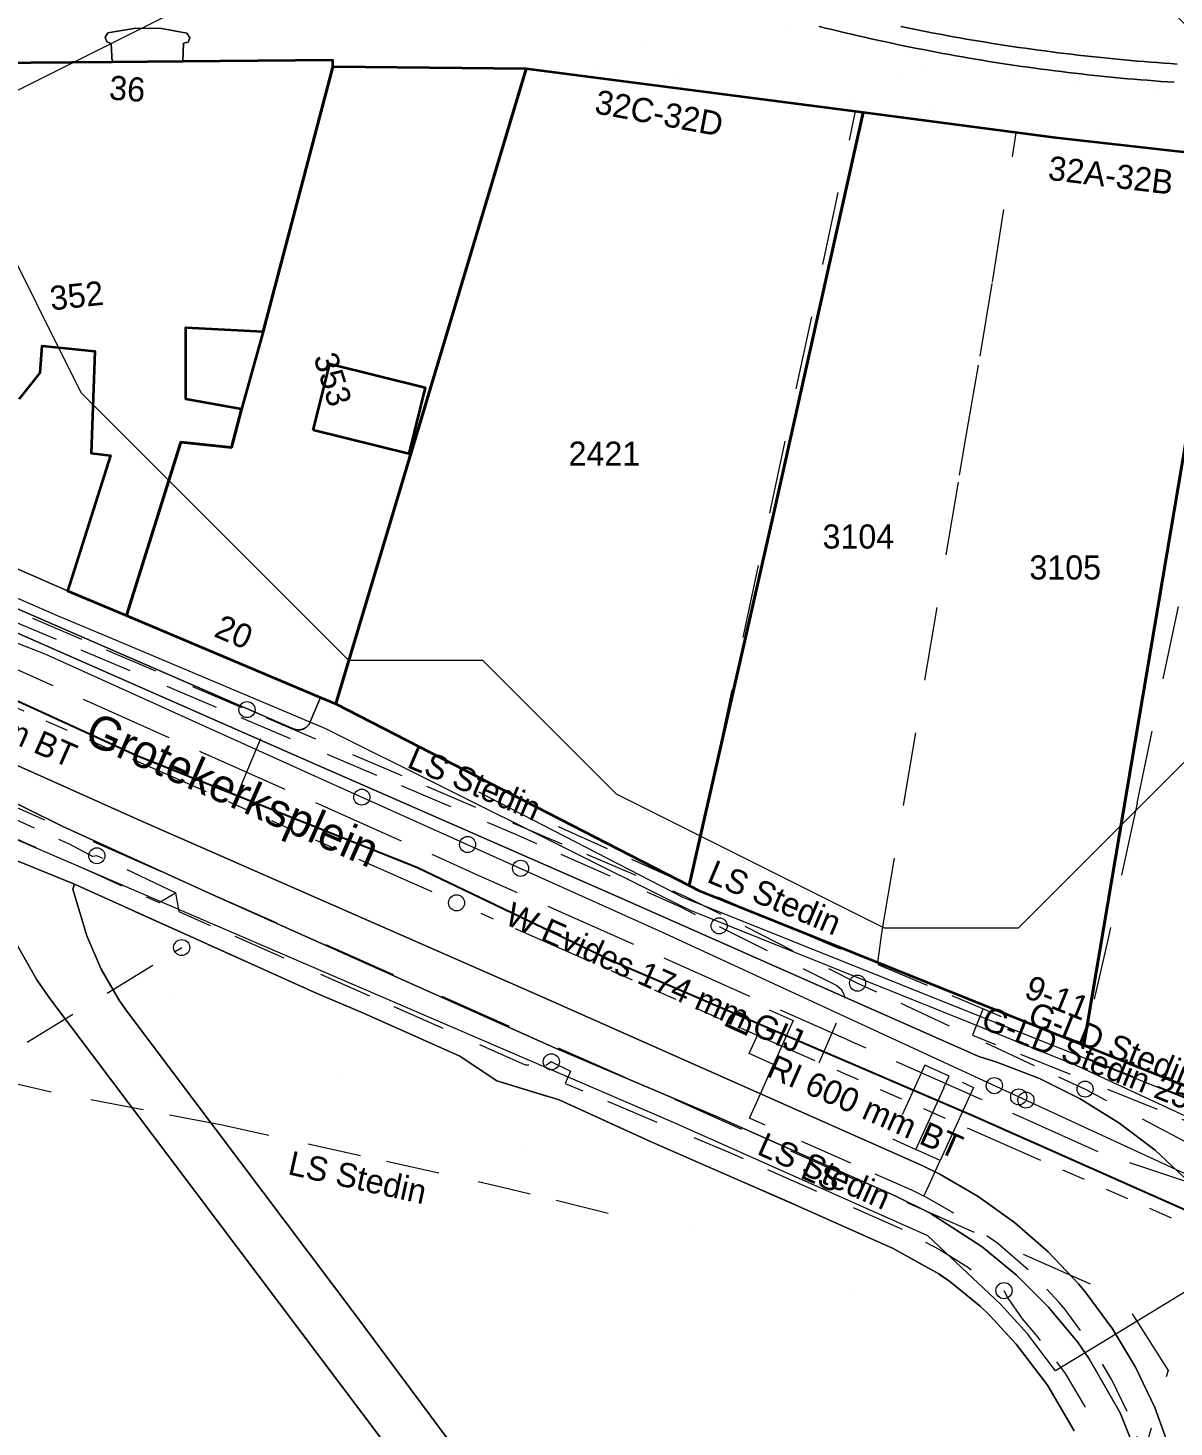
# Model space of a CAD drawing. Header units: metres. Extents: x 0 to 105485, y 0 to 425721.
# Drawn here: x 104915.5 to 104958.3, y 425333.9 to 425386.1 of the extents above; entities that cross this region are included whole.
import ezdxf
from ezdxf.enums import TextEntityAlignment as Align

# ---------------------------------------------------------------- set-up
doc = ezdxf.new("R2010")
doc.units = ezdxf.units.M
doc.header["$MEASUREMENT"] = 0
for name, pattern in [('IE-TERREINAFSCHEIDING_KUNSTMATIG-SO', [11, 4, -1, 4, -2]), ('KG-PERCEEL-SO', [19, 5.5, -4, 5.5, -4]), ('KL-GAS_LD-SO', [13, 4, -2, 4, -3]), ('KL-LS-SO', [13, 4, -2, 4, -3]), ('KL-TELECOM-SO', [9, 7, -2]), ('KL-WATER-SO', [9.5, 7, -2.5]), ('RI-GWA-SO', [18.45, 6, -1.8, 1.75, -1.8, 1.75, -1.8, 1.75, -1.8])]:
    doc.linetypes.add(name, pattern=pattern)
for name, color, linetype, lineweight in [('B-OI-KL-DATA_HULPSTUK-S', 90, 'Continuous', 18), ('B-OI-KL-DATA_MANTELBUIS-G', 90, 'Continuous', 18), ('B-OI-KL-DATA_TELECOM-G', 90, 'KL-TELECOM-SO', 18), ('B-OI-KL-DATA_TELECOM-T', 90, 'KL-TELECOM-SO', 18), ('B-OI-KL-ET_HULPSTUK-S', 10, 'Continuous', 18), ('B-OI-KL-ET_LS-G', 190, 'KL-LS-SO', 18), ('B-OI-KL-ET_LS-T', 190, 'KL-LS-SO', 18), ('B-OI-KL-GAS_LD-G', 50, 'KL-GAS_LD-SO', 18), ('B-OI-KL-GAS_LD-T', 50, 'KL-GAS_LD-SO', 18), ('B-OI-KL-WATER_TRANSPORTLEIDING-G', 170, 'KL-WATER-SO', 18), ('B-OI-KL-WATER_TRANSPORTLEIDING-T', 170, 'KL-WATER-SO', 18), ('B-OI-RI-GWA_RIOOLLEIDING-G', 30, 'RI-GWA-SO', 18), ('B-OI-RI-GWA_RIOOLLEIDING-T', 30, 'RI-GWA-SO', 18), ('B-OI-RI-GWA_RIOOLPUT-S', 30, 'Continuous', 18), ('B-XX-GR-BOOM-G', 90, 'Continuous', 13), ('B-XX-GR-GROENVOORZIENING-G', 80, 'Continuous', 18), ('B-XX-IE-MEUBILAIR-G', 7, 'Continuous', 18), ('B-XX-IE-TERREINAFSCHEIDING_KUNSTMATIG_HEKWERK-G', 20, 'IE-TERREINAFSCHEIDING_KUNSTMATIG-SO', 18), ('B-XX-KG-GRENS_PERCEEL-G', 150, 'KG-PERCEEL-SO', 18), ('B-XX-KG-GRENS_PERCEEL-T', 150, 'KG-PERCEEL-SO', 18), ('B-XX-OG-BEBOUWING-G', 7, 'Continuous', 35), ('B-XX-OG-BEBOUWING_HUISNUMMER-T', 7, 'Continuous', 18), ('B-XX-OG-BEBOUWING_STRAATNAAM-T', 7, 'Continuous', 18), ('B-XX-OG-GRENS-G', 7, 'Continuous', 18), ('B-XX-OG-TERREIN_ERF-G', 7, 'Continuous', 18), ('B-XX-VH-GESLOTENVERHARDING_BETON-G', 10, 'Continuous', 18), ('B-XX-VH-OPENVERHARDING-G', 90, 'Continuous', 18), ('B-XX-VH-OPENVERHARDING_BETONSTRAATSTEEN-G', 90, 'Continuous', 18), ('B-XX-VH-OPENVERHARDING_SIERBESTRATING-G', 90, 'Continuous', 18), ('B-XX-VH-OPENVERHARDING_STRAATBAKSTEEN-G', 90, 'Continuous', 18)]:
    doc.layers.add(name, color=color, linetype=linetype, lineweight=lineweight)
doc.layers.add('GIS-WEGVAKKEN', color=2, linetype='Continuous')

msp = doc.modelspace()

# ---------------------------------------------------------------- linework, layer by layer
at = {"layer": 'B-OI-KL-DATA_HULPSTUK-S'}
for centre in [(104927.98, 425357.39), (104931.93, 425355.62), (104933.91, 425354.73), (104951.61, 425346.61), (104952.52, 425346.19), (104952.79, 425346.07)]:
    msp.add_circle(centre, 0.3, dxfattribs=at)
at = {"layer": 'B-OI-KL-DATA_MANTELBUIS-G', "ltscale": 0.5, "flags": 128}
for points in [[(104899.33, 425371.72), (104900.98, 425371), (104906.94, 425368.4), (104916.6, 425364.18), (104918.8, 425363.25), (104926.62, 425359.95), (104939.84, 425353.37), (104940.24, 425353.17), (104954.65, 425347.38), (104959.78, 425345), (104961.59, 425344.15), (104964.21, 425343.1)], [(104900.96, 425371.02), (104900.98, 425371), (104901.12, 425370.86), (104906.17, 425367.3), (104908.3, 425365.8), (104916.14, 425362.75), (104926.21, 425358.19), (104939.29, 425352.31), (104961.15, 425342.2), (104963.07, 425341.22), (104964.9, 425340.1)], [(104955.92, 425337.19), (104953.9, 425335.95), (104952.85, 425337.34), (104951.84, 425338.45), (104949.13, 425341), (104939.62, 425345.23), (104905.19, 425360.06), (104900.81, 425361.6), (104898.82, 425361.94), (104894.86, 425362.37), (104892.82, 425362.47), (104890.76, 425362.46), (104888.65, 425362.25), (104884.63, 425361.18), (104882.66, 425360.36), (104879.12, 425358.51)], [(104952.2, 425348.75), (104939.98, 425353.64), (104932.35, 425357.57)], [(104961.66, 425344.97), (104952.2, 425348.75)], [(104961.89, 425340.82), (104955.92, 425337.19)], [(104961.89, 425340.82), (104955.92, 425337.19)]]:
    msp.add_lwpolyline(points, dxfattribs=at)
at = {"layer": 'B-OI-KL-DATA_TELECOM-G', "ltscale": 0.5, "flags": 128}
for points in [[(104942.67, 425345.85), (104943.36, 425347.4), (104942.45, 425347.81), (104943.19, 425349.45), (104944.1, 425349.04), (104943.36, 425347.4)], [(104949.19, 425342.93), (104949.59, 425343.81), (104948.68, 425344.23), (104949.92, 425346.96), (104949.01, 425347.37), (104947.77, 425344.64), (104948.68, 425344.23), (104949.92, 425346.96), (104950.83, 425346.54), (104949.59, 425343.81)]]:
    msp.add_lwpolyline(points, dxfattribs=at)
at = {"layer": 'B-OI-KL-ET_HULPSTUK-S'}
for centre in [(104923.69, 425360.66), (104918.08, 425355.2), (104941.33, 425352.58), (104921.25, 425351.77), (104946.5, 425350.44), (104935.06, 425347.5), (104955, 425346.48), (104951.97, 425338.95)]:
    msp.add_circle(centre, 0.3, dxfattribs=at)
at = {"layer": 'B-OI-KL-ET_LS-G', "ltscale": 0.5, "flags": 128}
for points in [[(104909.3, 425367.44), (104909.4, 425367.28), (104909.69, 425366.9), (104910.01, 425366.55), (104910.35, 425366.23), (104910.72, 425365.94), (104911.11, 425365.67), (104911.52, 425365.44), (104911.95, 425365.24), (104933.72, 425356.01), (104939.88, 425353.29), (104945.72, 425350.35), (104945.89, 425350.21), (104945.99, 425350.03), (104946.03, 425349.83), (104945.99, 425349.62), (104945.05, 425347.45)], [(104910.02, 425367.14), (104910.3, 425366.82), (104910.62, 425366.52), (104910.96, 425366.24), (104911.32, 425365.99), (104911.71, 425365.77), (104912.1, 425365.59), (104923.69, 425360.66), (104940.07, 425353.68), (104946.5, 425350.44), (104955, 425346.48), (104959.31, 425344.22), (104959.62, 425344.03), (104959.91, 425343.81), (104960.19, 425343.57), (104960.45, 425343.31), (104960.68, 425343.03), (104960.9, 425342.73), (104961.09, 425342.42), (104961.25, 425342.09), (104961.44, 425341.72), (104961.68, 425341.38), (104961.96, 425341.07), (104962.28, 425340.79), (104965.25, 425338.59)], [(104923.44, 425357.74), (104924.35, 425359.92)], [(104902.56, 425336.28), (104907.05, 425335.28), (104907.23, 425335.28), (104907.39, 425335.32), (104907.52, 425335.42), (104907.59, 425335.54), (104911.97, 425353.23), (104912.1, 425354.03), (104912.17, 425354.85), (104912.16, 425355.68), (104912.09, 425356.51), (104912.1, 425356.61), (104912.15, 425356.7), (104912.22, 425356.78), (104912.33, 425356.85), (104912.44, 425356.89), (104912.57, 425356.91), (104912.68, 425356.89), (104912.77, 425356.85), (104917.93, 425354.57), (104920.41, 425353.45), (104921.02, 425353.82)], [(104913.92, 425357.07), (104917.05, 425355.64), (104917.93, 425355.17)], [(104935.32, 425356.29), (104940.39, 425354.03), (104945.79, 425351.75), (104950.91, 425349.6), (104952.76, 425348.82)], [(104918.08, 425355.2), (104917.93, 425355.17)], [(104921.02, 425353.82), (104918.08, 425355.2)], [(104921.02, 425353.82), (104921.14, 425353.12), (104934.08, 425347.39), (104934.86, 425347.36)], [(104890, 425338.32), (104908.05, 425334.22), (104908.19, 425334.23), (104908.32, 425334.31), (104908.43, 425334.46), (104908.5, 425334.65), (104911.2, 425345.61), (104921.25, 425351.77)], [(104922.76, 425345.13), (104917.49, 425346.15), (104916.33, 425346.38), (104912.17, 425347.33), (104908.43, 425348.19), (104907.69, 425348.31), (104906.95, 425348.64), (104903.69, 425349.4), (104893.5, 425350.84), (104889.08, 425351.37)], [(104950.91, 425349.61), (104950.91, 425349.6)], [(104935.06, 425347.5), (104934.86, 425347.36)], [(104935.06, 425347.5), (104935.77, 425347.15), (104935.58, 425346.69), (104941.69, 425344.12), (104948.18, 425341.24), (104949.58, 425340.47), (104950.65, 425339.81), (104951.6, 425338.98), (104951.97, 425338.95)], [(104942.46, 425345.39), (104942.67, 425345.85)], [(104948.98, 425342.48), (104948.53, 425342.7), (104942.46, 425345.39)], [(104937.18, 425341.83), (104933.24, 425342.81), (104922.76, 425345.13)], [(104948.98, 425342.48), (104949.19, 425342.93)], [(104957.54, 425325.11), (104957.59, 425325.57), (104957.62, 425325.89), (104957.67, 425327), (104957.72, 425328.11), (104957.67, 425330.34), (104957.6, 425331.25), (104957.21, 425332.73), (104956.68, 425334.2), (104956, 425335.62), (104955.2, 425336.97), (104954.25, 425338.24), (104954.02, 425338.52), (104952.93, 425339.68), (104951.74, 425340.71), (104950.47, 425341.62), (104949.1, 425342.42), (104948.98, 425342.48)], [(104951.97, 425338.95), (104952.11, 425338.67)], [(104952.11, 425338.67), (104952.65, 425337.9), (104953.16, 425337.3), (104954.26, 425335.86), (104955.3, 425334.09), (104955.57, 425333.52), (104956.08, 425332.16), (104956.25, 425331.55), (104956.54, 425330.11), (104956.6, 425327.97), (104956.47, 425326.66), (104956.95, 425326.29)]]:
    msp.add_lwpolyline(points, dxfattribs=at)
at = {"layer": 'B-OI-KL-GAS_LD-G', "ltscale": 0.5, "flags": 128}
for points in [[(104951.19, 425349.49), (104950.79, 425348.5), (104962.72, 425343.71)], [(104955.14, 425347.8), (104955.08, 425347.64), (104961.92, 425344.89)]]:
    msp.add_lwpolyline(points, dxfattribs=at)
at = {"layer": 'B-OI-KL-WATER_TRANSPORTLEIDING-G', "ltscale": 0.5, "flags": 128}
msp.add_lwpolyline([(104964.49, 425341.1), (104957.31, 425343.51), (104955.79, 425344.01), (104946.48, 425348.16), (104946.39, 425348.2), (104946.21, 425348.28), (104932.28, 425354.49), (104931.15, 425355), (104921.63, 425359.23), (104917.03, 425361.29), (104911.18, 425363.9)], dxfattribs=at)
at = {"layer": 'B-OI-RI-GWA_RIOOLLEIDING-G', "ltscale": 0.5, "flags": 128}
for points in [[(104930.61, 425353.85), (104897.44, 425368.53)], [(104961.79, 425340.09), (104932.44, 425353.04)]]:
    msp.add_lwpolyline(points, dxfattribs=at)
at = {"layer": 'B-OI-RI-GWA_RIOOLPUT-S'}
msp.add_circle((104931.52, 425353.44), 0.3, dxfattribs=at)
at = {"layer": 'B-XX-GR-BOOM-G', "color": 0, "true_color": 0x604a38}
for points in [[(104920.877, 425349.906, 2.942), (104920.877, 425349.906, 5.742)], [(104927.19, 425347.071, 2.972), (104927.19, 425347.071, 5.772)], [(104934.008, 425344.142, 3.057), (104934.008, 425344.142, 5.857)], [(104940.409, 425341.187, 3.097), (104940.409, 425341.187, 5.897)], [(104946.43, 425338.921, 3.073), (104946.43, 425338.921, 5.873)]]:
    msp.add_polyline3d(points, dxfattribs=at)
at = {"layer": 'B-XX-GR-GROENVOORZIENING-G', "ltscale": 0.5}
msp.add_lwpolyline([(104916.321, 425349.865), (104915.843, 425350.565), (104915.109, 425351.861), (104914.519, 425353.229), (104913.805, 425355.534), (104913.641, 425355.663), (104906.395, 425358.569), (104906.457, 425358.34), (104904.081, 425346.836), (104901.821, 425335.663), (104914.358, 425332.912), (104931.887, 425329.186)], close=True, dxfattribs=at)
msp.add_lwpolyline([(104954.587, 425333.717), (104953.593, 425335.415), (104952.422, 425336.956), (104951.443, 425338.027), (104951.076, 425338.374), (104949.95, 425339.288), (104949.536, 425339.576), (104947.825, 425340.525), (104944.285, 425342.111), (104938.9, 425344.462), (104935.347, 425346.077), (104933.02, 425346.793), (104931.646, 425347.714), (104928.038, 425349.321), (104926.25, 425350.081), (104917.251, 425354.136), (104917.183, 425353.947), (104917.704, 425352.212), (104918.246, 425350.962), (104918.93, 425349.784), (104919.205, 425349.388), (104927.692, 425338.103), (104933.36, 425330.481)], dxfattribs=at)
at = {"layer": 'B-XX-IE-MEUBILAIR-G', "color": 0, "true_color": 0x604a38}
for points in [[(104943.835, 425386.035, 2.253), (104943.835, 425386.035, 5.253)], [(104938.435, 425385.616, 0), (104938.435, 425385.616, 1.5)], [(104936.698, 425384.608, 0), (104936.698, 425384.608, 3)], [(104948.854, 425384.683, 2.218), (104948.854, 425384.683, 5.218)], [(104954.778, 425384.582, 2.216), (104954.778, 425384.582, 3.716)], [(104939.796, 425384.192, 0), (104939.796, 425384.192, 3)], [(104948.196, 425384.375, 0), (104948.196, 425384.375, 1.5)], [(104952.217, 425384.25, 0), (104952.217, 425384.25, 3)], [(104954.651, 425383.997, 0), (104954.651, 425383.997, 3)], [(104957.779, 425383.619, 2.196), (104957.779, 425383.619, 5.196)], [(104946.331, 425383.389, 0), (104946.331, 425383.389, 3)], [(104949.416, 425382.999, 0), (104949.416, 425382.999, 3)], [(104955.693, 425382.225, 0), (104955.693, 425382.225, 3)], [(104926.304, 425359.938, 2.716), (104926.304, 425359.938, 4.216)], [(104917.251, 425354.136, 2.804), (104917.251, 425354.136, 5.804)], [(104941.481, 425353.655, 2.894), (104941.481, 425353.655, 4.394)], [(104919.049, 425353.326, 2.835), (104919.049, 425353.326, 5.835)], [(104931.522, 425353.437, 2.879), (104931.522, 425353.437, 4.379)], [(104920.861, 425352.51, 2.891), (104920.861, 425352.51, 5.891)], [(104922.695, 425351.683, 2.897), (104922.695, 425351.683, 5.897)], [(104924.473, 425350.882, 2.899), (104924.473, 425350.882, 5.899)], [(104926.25, 425350.081, 2.899), (104926.25, 425350.081, 5.899)], [(104928.038, 425349.321, 2.924), (104928.038, 425349.321, 5.924)], [(104929.814, 425348.53, 2.957), (104929.814, 425348.53, 5.957)], [(104931.646, 425347.714, 2.963), (104931.646, 425347.714, 5.963)], [(104933.02, 425346.793, 2.991), (104933.02, 425346.793, 5.991)], [(104935.347, 425346.077, 3.007), (104935.347, 425346.077, 6.007)], [(104937.137, 425345.263, 3.026), (104937.137, 425345.263, 6.026)], [(104938.9, 425344.462, 3.039), (104938.9, 425344.462, 6.039)], [(104940.677, 425343.686, 3.032), (104940.677, 425343.686, 6.032)], [(104942.495, 425342.892, 3.028), (104942.495, 425342.892, 6.028)], [(104944.285, 425342.111, 3.029), (104944.285, 425342.111, 6.029)], [(104946.069, 425341.312, 3.039), (104946.069, 425341.312, 6.039)], [(104947.825, 425340.525, 3.037), (104947.825, 425340.525, 6.037)], [(104949.536, 425339.576, 3.029), (104949.536, 425339.576, 6.029)], [(104952.675, 425339.386, 2.97), (104952.675, 425339.386, 4.47)], [(104951.969, 425338.952, 2.974), (104951.969, 425338.952, 4.474)], [(104951.076, 425338.374, 3.02), (104951.076, 425338.374, 6.02)], [(104952.422, 425336.956, 3.028), (104952.422, 425336.956, 6.028)], [(104953.593, 425335.415, 3.048), (104953.593, 425335.415, 6.048)]]:
    msp.add_polyline3d(points, dxfattribs=at)
at = {"layer": 'B-XX-IE-TERREINAFSCHEIDING_KUNSTMATIG_HEKWERK-G', "ltscale": 0.5, "flags": 128}
msp.add_lwpolyline([(104917.251, 425354.136), (104926.25, 425350.081), (104928.038, 425349.321), (104931.646, 425347.714), (104933.02, 425346.793), (104935.347, 425346.077), (104938.9, 425344.462), (104944.285, 425342.111), (104947.825, 425340.525), (104949.536, 425339.576), (104949.95, 425339.288), (104951.076, 425338.374), (104951.443, 425338.027), (104952.422, 425336.956), (104953.593, 425335.415), (104954.587, 425333.717), (104954.828, 425333.205), (104955.316, 425331.905), (104955.47, 425331.365), (104955.742, 425330.003), (104955.776, 425329.582), (104955.8, 425328.002), (104955.604, 425326.032), (104955.235, 425324.128), (104953.096, 425314.302), (104952.751, 425312.309), (104952.153, 425310.481), (104951.846, 425308.511), (104951.446, 425306.62)], dxfattribs=at)
at = {"layer": 'B-XX-IE-TERREINAFSCHEIDING_KUNSTMATIG_HEKWERK-G', "color": 0, "ltscale": 0.5, "true_color": 0x8c7868}
msp.add_polyline3d([(104917.251, 425354.136, 2.804), (104919.501, 425353.122, 2.847), (104921.75, 425352.108, 2.89), (104924, 425351.095, 2.902), (104926.25, 425350.081, 2.899), (104928.038, 425349.321, 2.924), (104929.842, 425348.518, 2.958), (104931.646, 425347.714, 2.963), (104933.02, 425346.793, 2.991), (104935.347, 425346.077, 3.007), (104937.124, 425345.269, 3.025), (104938.9, 425344.462, 3.039), (104941.592, 425343.286, 3.034), (104944.285, 425342.111, 3.029), (104946.055, 425341.318, 3.039), (104947.825, 425340.525, 3.037), (104949.536, 425339.576, 3.029), (104949.95, 425339.288, 3.028), (104951.076, 425338.374, 3.02), (104951.443, 425338.027, 3.028), (104952.422, 425336.956, 3.028), (104953.593, 425335.415, 3.048), (104954.587, 425333.717, 3.044)], dxfattribs=at)
at = {"layer": 'B-XX-KG-GRENS_PERCEEL-G', "ltscale": 0.5, "flags": 128}
for points in [[(104911.057, 425384.788), (104926.9, 425384.921), (104926.897, 425384.682)], [(104923.116, 425370.459), (104923.489, 425371.884), (104924.293, 425374.794), (104926.897, 425384.682)], [(104926.897, 425384.682), (104934.116, 425384.599)], [(104927.013, 425360.872), (104931.492, 425375.869), (104934.116, 425384.599)], [(104934.116, 425384.599), (104945.908, 425383.085), (104946.423, 425383.016)], [(104940.249, 425354.066), (104946.423, 425383.016)], [(104946.423, 425383.016), (104946.724, 425382.976)], [(104946.724, 425382.976), (104952.426, 425382.216)], [(104951.539, 425376.626), (104952.426, 425382.216)], [(104952.426, 425382.216), (104953.907, 425382.019), (104960.562, 425381.283)], [(104954.947, 425348.125), (104959.941, 425346.118), (104961.894, 425345.519), (104965.923, 425363.611), (104969.679, 425381.14)], [(104951.081, 425373.869), (104951.539, 425376.626)], [(104909.969, 425374.645), (104909.378, 425369.381), (104909.56, 425368.842), (104909.868, 425368.341), (104910.331, 425368.032), (104916.986, 425365.103)], [(104950.55, 425370.821), (104951.081, 425373.869)], [(104919.187, 425364.175), (104921.213, 425370.657), (104923.116, 425370.459)], [(104950.312, 425369.422), (104950.55, 425370.821)], [(104852.163, 425332.006), (104852.36, 425333.089), (104846.957, 425334.24), (104848.052, 425339.321), (104853.31, 425338.262), (104854.075, 425342.396), (104894.37, 425364.047), (104895.449, 425369.921), (104914.527, 425357.252), (104956.374, 425338.678), (104958.097, 425335.972), (104956.128, 425329.207), (104954.311, 425322.734), (104952.84, 425316.888), (104951.846, 425313.21), (104951.473, 425310.275), (104950.285, 425293.415), (104950.047, 425292.861), (104949.493, 425292.227), (104948.621, 425291.594), (104947.592, 425291.119), (104946.879, 425290.169), (104946.008, 425288.665), (104945.136, 425286.845), (104943.869, 425284.945), (104941.968, 425283.045), (104940.305, 425281.699), (104937.929, 425280.433), (104935.552, 425279.641), (104933.018, 425279.245), (104916.796, 425281.135)], [(104947.424, 425352.396), (104950.312, 425369.422)], [(104956.943, 425357.168), (104959.191, 425367.835)], [(104916.986, 425365.103), (104919.187, 425364.175)], [(104919.187, 425364.175), (104921.132, 425363.355), (104927.013, 425360.872)], [(104927.013, 425360.872), (104940.236, 425354.073)], [(104956.943, 425357.168), (104955.844, 425352.054), (104954.947, 425348.125)], [(104940.236, 425354.073), (104940.249, 425354.066)], [(104940.249, 425354.066), (104940.572, 425353.9), (104947.257, 425351.214)], [(104947.257, 425351.214), (104947.424, 425352.396)], [(104947.257, 425351.214), (104954.947, 425348.125)]]:
    msp.add_lwpolyline(points, dxfattribs=at)
at = {"layer": 'B-XX-OG-BEBOUWING-G', "ltscale": 0.5}
msp.add_lwpolyline([(104915.185, 425372.269), (104915.969, 425373.243), (104916.039, 425374.255), (104918.003, 425374.056), (104917.874, 425370.245), (104918.587, 425370.149), (104917.067, 425365.356), (104917.021, 425365.212), (104916.986, 425365.103), (104919.187, 425364.174), (104921.213, 425370.657), (104923.116, 425370.459), (104923.489, 425371.884), (104921.408, 425372.263), (104921.406, 425374.943), (104924.293, 425374.794), (104926.897, 425384.682), (104926.9, 425384.921), (104921.294, 425384.875), (104918.652, 425384.852), (104911.057, 425384.788)], dxfattribs=at)
for points in [[(104923.489, 425371.884), (104923.116, 425370.459), (104921.213, 425370.657), (104919.187, 425364.174), (104926.43, 425361.118), (104927.013, 425360.872), (104929.164, 425368.057), (104934.116, 425384.599), (104926.897, 425384.682), (104924.293, 425374.794)], [(104927.013, 425360.872), (104940.211, 425354.086), (104943.462, 425368.401), (104946.714, 425382.977), (104934.116, 425384.599), (104929.164, 425368.057)], [(104960.562, 425381.283), (104953.907, 425382.019), (104946.714, 425382.977), (104943.462, 425368.401), (104940.211, 425354.086), (104940.572, 425353.9), (104954.947, 425348.125)], [(104960.562, 425381.283), (104954.947, 425348.125), (104959.941, 425346.118), (104961.894, 425345.519), (104965.923, 425363.611), (104969.679, 425381.14), (104963.523, 425381.889), (104963.424, 425380.967)], [(104926.16, 425371.102), (104926.779, 425373.586), (104930.351, 425372.696), (104929.733, 425370.213)]]:
    msp.add_lwpolyline(points, close=True, dxfattribs=at)
at = {"layer": 'B-XX-OG-GRENS-G'}
msp.add_polyline3d([(104922.5, 425387.5, 2.413), (104927.5, 425387.5, 2.27), (104932.5, 425387.5, 2.363), (104937.5, 425387.5, 2.346), (104942.5, 425387.5, 2.263), (104947.5, 425387.5, 2.263), (104952.5, 425387.5, 2.239), (104957.5, 425387.5, 2.192), (104967.5, 425377.5, 2.204), (104967.5, 425372.5, 2.327), (104962.5, 425362.5, 2.549), (104952.5, 425352.5, 2.872), (104947.5, 425352.5, 2.941), (104937.5, 425357.5, 2.906), (104932.5, 425362.5, 2.928), (104927.5, 425362.5, 2.802), (104917.5, 425372.5, 2.783), (104912.5, 425382.5, 2.742)], close=True, dxfattribs=at)
at = {"layer": 'B-XX-OG-TERREIN_ERF-G', "ltscale": 0.5}
for points in [[(104918.587, 425370.149), (104917.874, 425370.245), (104918.003, 425374.056), (104916.039, 425374.255), (104915.969, 425373.243), (104915.185, 425372.269), (104913.4, 425372.466), (104912.696, 425373.426), (104912.826, 425374.526), (104912.291, 425374.592), (104912.229, 425374.384), (104910.111, 425374.629), (104909.969, 425374.645), (104909.378, 425369.381), (104909.523, 425368.866), (104909.812, 425368.416), (104910.221, 425368.072), (104910.346, 425368.001), (104916.986, 425365.103), (104917.021, 425365.212), (104917.067, 425365.356)], [(104924.293, 425374.794), (104921.406, 425374.943), (104921.408, 425372.263), (104923.489, 425371.884)], [(104926.779, 425373.586), (104926.16, 425371.102), (104929.733, 425370.213), (104930.351, 425372.696)]]:
    msp.add_lwpolyline(points, close=True, dxfattribs=at)
at = {"layer": 'B-XX-VH-GESLOTENVERHARDING_BETON-G', "ltscale": 0.5}
msp.add_lwpolyline([(104918.652, 425384.852), (104921.294, 425384.875), (104921.317, 425385.558), (104921.486, 425385.601), (104921.556, 425385.761), (104921.44, 425385.935), (104920.497, 425386.105), (104919.539, 425386.116), (104918.492, 425385.943), (104918.397, 425385.789), (104918.453, 425385.617), (104918.619, 425385.55)], close=True, dxfattribs=at)
at = {"layer": 'B-XX-VH-OPENVERHARDING-G', "ltscale": 0.5}
for points in [[(104911.057, 425384.788), (104918.652, 425384.852), (104918.619, 425385.55), (104918.453, 425385.617), (104918.397, 425385.789), (104918.492, 425385.943), (104919.539, 425386.116), (104920.497, 425386.105), (104921.44, 425385.935), (104921.556, 425385.761), (104921.486, 425385.601), (104921.317, 425385.558), (104921.294, 425384.875), (104926.9, 425384.921), (104926.897, 425384.682), (104934.116, 425384.599), (104946.714, 425382.977), (104953.907, 425382.019), (104960.562, 425381.283)], [(104958.326, 425384.101), (104958.078, 425384.118), (104957.829, 425384.135), (104957.581, 425384.154), (104957.333, 425384.173), (104957.085, 425384.193), (104956.837, 425384.214), (104956.589, 425384.235), (104956.341, 425384.258), (104956.093, 425384.281), (104955.845, 425384.305), (104955.598, 425384.33), (104955.35, 425384.356), (104955.103, 425384.383), (104954.855, 425384.41), (104954.608, 425384.438), (104954.361, 425384.468), (104954.114, 425384.498), (104953.867, 425384.528), (104953.62, 425384.56), (104953.373, 425384.592), (104953.126, 425384.626), (104952.88, 425384.66), (104952.633, 425384.695), (104952.387, 425384.731), (104952.141, 425384.767), (104951.895, 425384.805), (104951.649, 425384.843), (104951.403, 425384.882), (104951.157, 425384.922), (104950.912, 425384.963), (104950.666, 425385.005), (104950.421, 425385.047), (104950.176, 425385.09), (104949.931, 425385.134), (104949.686, 425385.179), (104949.442, 425385.225), (104949.197, 425385.271), (104948.953, 425385.319), (104948.708, 425385.367), (104948.464, 425385.416), (104948.221, 425385.466), (104947.977, 425385.517), (104947.733, 425385.568), (104947.49, 425385.62), (104947.247, 425385.673), (104947.004, 425385.727), (104946.761, 425385.782), (104946.518, 425385.838), (104946.276, 425385.894), (104946.034, 425385.951), (104945.792, 425386.009), (104945.55, 425386.068), (104945.308, 425386.128), (104945.067, 425386.188)], [(104913.181, 425365.265), (104925.365, 425359.97), (104925.365, 425359.97), (104925.372, 425359.966), (104925.379, 425359.962), (104925.387, 425359.958), (104925.394, 425359.954), (104925.402, 425359.95), (104925.409, 425359.946), (104925.417, 425359.943), (104925.425, 425359.939), (104925.432, 425359.936), (104925.44, 425359.933), (104925.448, 425359.93), (104925.456, 425359.927), (104925.464, 425359.925), (104925.472, 425359.922), (104925.48, 425359.92), (104925.488, 425359.917), (104925.496, 425359.915), (104925.504, 425359.913), (104925.512, 425359.911), (104925.521, 425359.91), (104925.529, 425359.908), (104925.537, 425359.907), (104925.545, 425359.906), (104925.554, 425359.904), (104925.562, 425359.904), (104925.57, 425359.903), (104925.579, 425359.902), (104925.587, 425359.902), (104925.595, 425359.901), (104925.604, 425359.901), (104925.612, 425359.901), (104925.621, 425359.901), (104925.629, 425359.901), (104925.637, 425359.902), (104925.646, 425359.902), (104925.654, 425359.903), (104925.662, 425359.904), (104925.671, 425359.904), (104925.679, 425359.906), (104925.687, 425359.907), (104925.696, 425359.908), (104925.704, 425359.91), (104925.712, 425359.911), (104925.72, 425359.913), (104925.728, 425359.915), (104925.737, 425359.917), (104925.745, 425359.92), (104925.753, 425359.922), (104925.761, 425359.925), (104925.769, 425359.927), (104925.777, 425359.93), (104925.784, 425359.933), (104925.792, 425359.936), (104925.8, 425359.939), (104925.808, 425359.943), (104925.815, 425359.946), (104925.823, 425359.95), (104925.83, 425359.954), (104925.838, 425359.958), (104925.845, 425359.962), (104925.852, 425359.966), (104925.86, 425359.97), (104925.867, 425359.974), (104925.874, 425359.979), (104925.881, 425359.984), (104925.888, 425359.988), (104925.894, 425359.993), (104925.901, 425359.998), (104925.908, 425360.003), (104925.914, 425360.009), (104925.921, 425360.014), (104925.927, 425360.02), (104925.933, 425360.025), (104925.939, 425360.031), (104925.945, 425360.037), (104925.951, 425360.043), (104925.957, 425360.049), (104925.963, 425360.055), (104925.969, 425360.061), (104925.974, 425360.067), (104925.98, 425360.074), (104925.985, 425360.08), (104925.99, 425360.087), (104925.995, 425360.093), (104926, 425360.1), (104926.005, 425360.107), (104926.01, 425360.114), (104926.014, 425360.121), (104926.019, 425360.128), (104926.023, 425360.135), (104926.027, 425360.143), (104926.031, 425360.15), (104926.035, 425360.157), (104926.039, 425360.165), (104926.043, 425360.172), (104926.046, 425360.18), (104926.05, 425360.188), (104926.053, 425360.195), (104926.056, 425360.203), (104926.056, 425360.203), (104926.43, 425361.118), (104919.187, 425364.174), (104916.986, 425365.103), (104910.346, 425368.001)], [(104956.887, 425332.956), (104956.306, 425334.39), (104955.149, 425336.398), (104954.718, 425337.04), (104953.618, 425338.346), (104952.442, 425339.527), (104951.159, 425340.59), (104949.217, 425341.84), (104947.933, 425342.485), (104941.233, 425345.463), (104935.24, 425348), (104922.554, 425353.671), (104916.805, 425356.291), (104913.878, 425357.732)], [(104913.805, 425355.534), (104917.251, 425354.136), (104926.25, 425350.081), (104928.038, 425349.321), (104931.646, 425347.714), (104933.02, 425346.793), (104935.347, 425346.077), (104938.9, 425344.462), (104944.285, 425342.111), (104947.825, 425340.525), (104949.536, 425339.576), (104949.95, 425339.288), (104951.076, 425338.374), (104951.443, 425338.027), (104952.422, 425336.956), (104953.593, 425335.415), (104954.587, 425333.717)]]:
    msp.add_lwpolyline(points, dxfattribs=at)
at = {"layer": 'B-XX-VH-OPENVERHARDING_BETONSTRAATSTEEN-G', "ltscale": 0.5}
for points in [[(104933.36, 425330.481), (104927.692, 425338.103), (104919.205, 425349.388), (104918.93, 425349.784), (104918.246, 425350.962), (104917.704, 425352.212), (104917.183, 425353.947), (104917.251, 425354.136), (104913.805, 425355.534)], [(104915.109, 425351.861), (104915.843, 425350.565), (104916.321, 425349.865), (104931.887, 425329.186), (104914.358, 425332.912)]]:
    msp.add_lwpolyline(points, dxfattribs=at)
at = {"layer": 'B-XX-VH-OPENVERHARDING_SIERBESTRATING-G', "ltscale": 0.5}
for points in [[(104948.122, 425386.179), (104948.365, 425386.129), (104948.608, 425386.08), (104948.852, 425386.032), (104949.095, 425385.984), (104949.339, 425385.938), (104949.583, 425385.892), (104949.827, 425385.847), (104950.071, 425385.803), (104950.315, 425385.759), (104950.56, 425385.717), (104950.804, 425385.675), (104951.049, 425385.634), (104951.294, 425385.594), (104951.539, 425385.554), (104951.784, 425385.516), (104952.029, 425385.478), (104952.274, 425385.441), (104952.52, 425385.405), (104952.765, 425385.37), (104953.011, 425385.335), (104953.257, 425385.302), (104953.503, 425385.269), (104953.749, 425385.237), (104953.995, 425385.206), (104954.241, 425385.175), (104954.487, 425385.146), (104954.734, 425385.117), (104954.98, 425385.089), (104955.227, 425385.062), (104955.474, 425385.035), (104955.72, 425385.01), (104955.967, 425384.985), (104956.214, 425384.961), (104956.461, 425384.938), (104956.708, 425384.916), (104956.955, 425384.895), (104957.203, 425384.874), (104957.45, 425384.854), (104957.697, 425384.835), (104957.945, 425384.817), (104958.192, 425384.8), (104958.44, 425384.783)], [(104963.961, 425333.414), (104963.449, 425335.274), (104962.786, 425337.085), (104962.069, 425338.648), (104961.215, 425340.12), (104960.227, 425341.505), (104959.112, 425342.792), (104957.619, 425344.193), (104956.264, 425345.223), (104954.819, 425346.121), (104953.295, 425346.879), (104951.707, 425347.492), (104951.028, 425347.703), (104937.47, 425353.703), (104925.409, 425358.978), (104912.874, 425364.497)], [(104907.863, 425361.807), (104919.814, 425356.468), (104934.546, 425350.002), (104948.935, 425343.611), (104949.569, 425343.3), (104951.01, 425342.464), (104952.364, 425341.494), (104953.619, 425340.398), (104954.763, 425339.188), (104955.037, 425338.861), (104956.028, 425337.521), (104956.885, 425336.093), (104957.601, 425334.589), (104958.17, 425333.023)]]:
    msp.add_lwpolyline(points, dxfattribs=at)
at = {"layer": 'B-XX-VH-OPENVERHARDING_STRAATBAKSTEEN-G', "ltscale": 0.5}
for points in [[(104945.067, 425386.188), (104945.308, 425386.128), (104945.55, 425386.068), (104945.792, 425386.009), (104946.034, 425385.951), (104946.276, 425385.894), (104946.518, 425385.838), (104946.761, 425385.782), (104947.004, 425385.727), (104947.247, 425385.673), (104947.49, 425385.62), (104947.733, 425385.568), (104947.977, 425385.517), (104948.221, 425385.466), (104948.464, 425385.416), (104948.708, 425385.367), (104948.953, 425385.319), (104949.197, 425385.271), (104949.442, 425385.225), (104949.686, 425385.179), (104949.931, 425385.134), (104950.176, 425385.09), (104950.421, 425385.047), (104950.666, 425385.005), (104950.912, 425384.963), (104951.157, 425384.922), (104951.403, 425384.882), (104951.649, 425384.843), (104951.895, 425384.805), (104952.141, 425384.767), (104952.387, 425384.731), (104952.633, 425384.695), (104952.88, 425384.66), (104953.126, 425384.626), (104953.373, 425384.592), (104953.62, 425384.56), (104953.867, 425384.528), (104954.114, 425384.498), (104954.361, 425384.468), (104954.608, 425384.438), (104954.855, 425384.41), (104955.103, 425384.383), (104955.35, 425384.356), (104955.598, 425384.33), (104955.845, 425384.305), (104956.093, 425384.281), (104956.341, 425384.258), (104956.589, 425384.235), (104956.837, 425384.214), (104957.085, 425384.193), (104957.333, 425384.173), (104957.581, 425384.154), (104957.829, 425384.135), (104958.078, 425384.118), (104958.326, 425384.101)], [(104958.44, 425384.783), (104958.192, 425384.8), (104957.945, 425384.817), (104957.697, 425384.835), (104957.45, 425384.854), (104957.203, 425384.874), (104956.955, 425384.895), (104956.708, 425384.916), (104956.461, 425384.938), (104956.214, 425384.961), (104955.967, 425384.985), (104955.72, 425385.01), (104955.474, 425385.035), (104955.227, 425385.062), (104954.98, 425385.089), (104954.734, 425385.117), (104954.487, 425385.146), (104954.241, 425385.175), (104953.995, 425385.206), (104953.749, 425385.237), (104953.503, 425385.269), (104953.257, 425385.302), (104953.011, 425385.335), (104952.765, 425385.37), (104952.52, 425385.405), (104952.274, 425385.441), (104952.029, 425385.478), (104951.784, 425385.516), (104951.539, 425385.554), (104951.294, 425385.594), (104951.049, 425385.634), (104950.804, 425385.675), (104950.56, 425385.717), (104950.315, 425385.759), (104950.071, 425385.803), (104949.827, 425385.847), (104949.583, 425385.892), (104949.339, 425385.938), (104949.095, 425385.984), (104948.852, 425386.032), (104948.608, 425386.08), (104948.365, 425386.129), (104948.122, 425386.179)], [(104959.941, 425346.118), (104954.947, 425348.125), (104940.572, 425353.9), (104940.211, 425354.086), (104927.013, 425360.872), (104926.43, 425361.118), (104926.056, 425360.203), (104926.056, 425360.203), (104926.053, 425360.195), (104926.05, 425360.188), (104926.046, 425360.18), (104926.043, 425360.172), (104926.039, 425360.165), (104926.035, 425360.157), (104926.031, 425360.15), (104926.027, 425360.143), (104926.023, 425360.135), (104926.019, 425360.128), (104926.014, 425360.121), (104926.01, 425360.114), (104926.005, 425360.107), (104926, 425360.1), (104925.995, 425360.093), (104925.99, 425360.087), (104925.985, 425360.08), (104925.98, 425360.074), (104925.974, 425360.067), (104925.969, 425360.061), (104925.963, 425360.055), (104925.957, 425360.049), (104925.951, 425360.043), (104925.945, 425360.037), (104925.939, 425360.031), (104925.933, 425360.025), (104925.927, 425360.02), (104925.921, 425360.014), (104925.914, 425360.009), (104925.908, 425360.003), (104925.901, 425359.998), (104925.894, 425359.993), (104925.888, 425359.988), (104925.881, 425359.984), (104925.874, 425359.979), (104925.867, 425359.974), (104925.86, 425359.97), (104925.852, 425359.966), (104925.845, 425359.962), (104925.838, 425359.958), (104925.83, 425359.954), (104925.823, 425359.95), (104925.815, 425359.946), (104925.808, 425359.943), (104925.8, 425359.939), (104925.792, 425359.936), (104925.784, 425359.933), (104925.777, 425359.93), (104925.769, 425359.927), (104925.761, 425359.925), (104925.753, 425359.922), (104925.745, 425359.92), (104925.737, 425359.917), (104925.728, 425359.915), (104925.72, 425359.913), (104925.712, 425359.911), (104925.704, 425359.91), (104925.696, 425359.908), (104925.687, 425359.907), (104925.679, 425359.906), (104925.671, 425359.904), (104925.662, 425359.904), (104925.654, 425359.903), (104925.646, 425359.902), (104925.637, 425359.902), (104925.629, 425359.901), (104925.621, 425359.901), (104925.612, 425359.901), (104925.604, 425359.901), (104925.595, 425359.901), (104925.587, 425359.902), (104925.579, 425359.902), (104925.57, 425359.903), (104925.562, 425359.904), (104925.554, 425359.904), (104925.545, 425359.906), (104925.537, 425359.907), (104925.529, 425359.908), (104925.521, 425359.91), (104925.512, 425359.911), (104925.504, 425359.913), (104925.496, 425359.915), (104925.488, 425359.917), (104925.48, 425359.92), (104925.472, 425359.922), (104925.464, 425359.925), (104925.456, 425359.927), (104925.448, 425359.93), (104925.44, 425359.933), (104925.432, 425359.936), (104925.425, 425359.939), (104925.417, 425359.943), (104925.409, 425359.946), (104925.402, 425359.95), (104925.394, 425359.954), (104925.387, 425359.958), (104925.379, 425359.962), (104925.372, 425359.966), (104925.365, 425359.97), (104925.365, 425359.97), (104913.181, 425365.265)], [(104912.874, 425364.497), (104925.409, 425358.978), (104937.47, 425353.703), (104951.028, 425347.703), (104951.707, 425347.492), (104953.295, 425346.879), (104954.819, 425346.121), (104956.264, 425345.223), (104957.619, 425344.193), (104959.112, 425342.792), (104960.227, 425341.505), (104961.215, 425340.12), (104962.069, 425338.648), (104962.786, 425337.085), (104963.449, 425335.274), (104963.961, 425333.414)], [(104958.17, 425333.023), (104957.601, 425334.589), (104956.885, 425336.093), (104956.028, 425337.521), (104955.037, 425338.861), (104954.763, 425339.188), (104953.619, 425340.398), (104952.364, 425341.494), (104951.01, 425342.464), (104949.569, 425343.3), (104948.935, 425343.611), (104934.546, 425350.002), (104919.814, 425356.468), (104907.863, 425361.807)], [(104913.878, 425357.732), (104916.805, 425356.291), (104922.554, 425353.671), (104935.24, 425348), (104941.233, 425345.463), (104947.933, 425342.485), (104949.217, 425341.84), (104951.159, 425340.59), (104952.442, 425339.527), (104953.618, 425338.346), (104954.718, 425337.04), (104955.149, 425336.398), (104956.306, 425334.39), (104956.887, 425332.956)]]:
    msp.add_lwpolyline(points, dxfattribs=at)
at = {"layer": 'GIS-WEGVAKKEN'}
msp.add_lwpolyline([(104894.781, 425373.736), (104899.74, 425368.61), (104906.23, 425364.89), (104915.14, 425360.98), (104919.57, 425358.94), (104930.04, 425354.77), (104937.42, 425351.23), (104950.8, 425345.5), (104959.67, 425341.559)], dxfattribs=at)

# ---------------------------------------------------------------- texts
at = {"layer": 'B-OI-KL-DATA_TELECOM-T'}
msp.add_text('D', height=0.9, rotation=65.7142, dxfattribs=at).set_placement((104942.082, 425348.963), align=Align.MIDDLE_CENTER)
at = {"layer": 'B-OI-KL-ET_LS-T'}
for s, rotation, p in [('LS Stedin', 336.9197, (104932.198, 425357.915)), ('LS Stedin', 337.1094, (104943.405, 425353.636)), ('LS Stedin', 336.0703, (104945.264, 425343.42)), ('LS Stedin', -12.4825, (104927.825, 425343.179)), ('LS', -23.9012, (104945.167, 425343.304))]:
    msp.add_text(s, height=0.9, rotation=rotation, dxfattribs=at).set_placement(p, align=Align.MIDDLE_CENTER)
at = {"layer": 'B-OI-KL-GAS_LD-T'}
for s, rotation, p in [('G-LD Stedin 25 mm PE', 338.1241, (104957.057, 425346.857)), ('G-LD Stedin 50 mm PE', 338.0976, (104958.802, 425347.017))]:
    msp.add_text(s, height=0.9, rotation=rotation, dxfattribs=at).set_placement(p, align=Align.MIDDLE_CENTER)
at = {"layer": 'B-OI-KL-WATER_TRANSPORTLEIDING-T'}
msp.add_text('W Evides 174 mm GIJ', height=0.9, rotation=-24.0273, dxfattribs=at).set_placement((104938.915, 425350.645), align=Align.MIDDLE_CENTER)
at = {"layer": 'B-OI-RI-GWA_RIOOLLEIDING-T'}
for rotation, p in [(-23.8727, (104913.697, 425360.449)), (-23.8083, (104946.788, 425345.824))]:
    msp.add_text('RI 600 mm BT', height=0.9, rotation=rotation, dxfattribs=at).set_placement(p, align=Align.MIDDLE_CENTER)
at = {"layer": 'B-XX-KG-GRENS_PERCEEL-T'}
for s, rotation, p in [('352', 6.3, (104917.324, 425376.13)), ('353', 287.3, (104926.895, 425373.004))]:
    msp.add_text(s, height=0.9, rotation=rotation, dxfattribs=at).set_placement(p, align=Align.MIDDLE_CENTER)
for s, p in [('2421', (104937.042, 425370.224)), ('3104', (104946.53, 425367.128)), ('3105', (104954.258, 425365.971))]:
    msp.add_text(s, height=0.9, dxfattribs=at).set_placement(p, align=Align.MIDDLE_CENTER)
at = {"layer": 'B-XX-OG-BEBOUWING_HUISNUMMER-T'}
for s, rotation, p in [('36', 356, (104919.217, 425383.859)), ('32C-32D', 349.5, (104939.088, 425382.953)), ('32A-32B', 353.1, (104955.963, 425380.627)), ('20', 337.1, (104923.203, 425363.565)), ('9-11', 338, (104953.963, 425349.894))]:
    msp.add_text(s, height=0.9, rotation=rotation, dxfattribs=at).set_placement(p, align=Align.MIDDLE_CENTER)
at = {"layer": 'B-XX-OG-BEBOUWING_STRAATNAAM-T'}
msp.add_text('Grotekerksplein', height=1.25, rotation=336.2, dxfattribs=at).set_placement((104923.157, 425357.666), align=Align.MIDDLE_CENTER)

doc.saveas('drawing.dxf')
